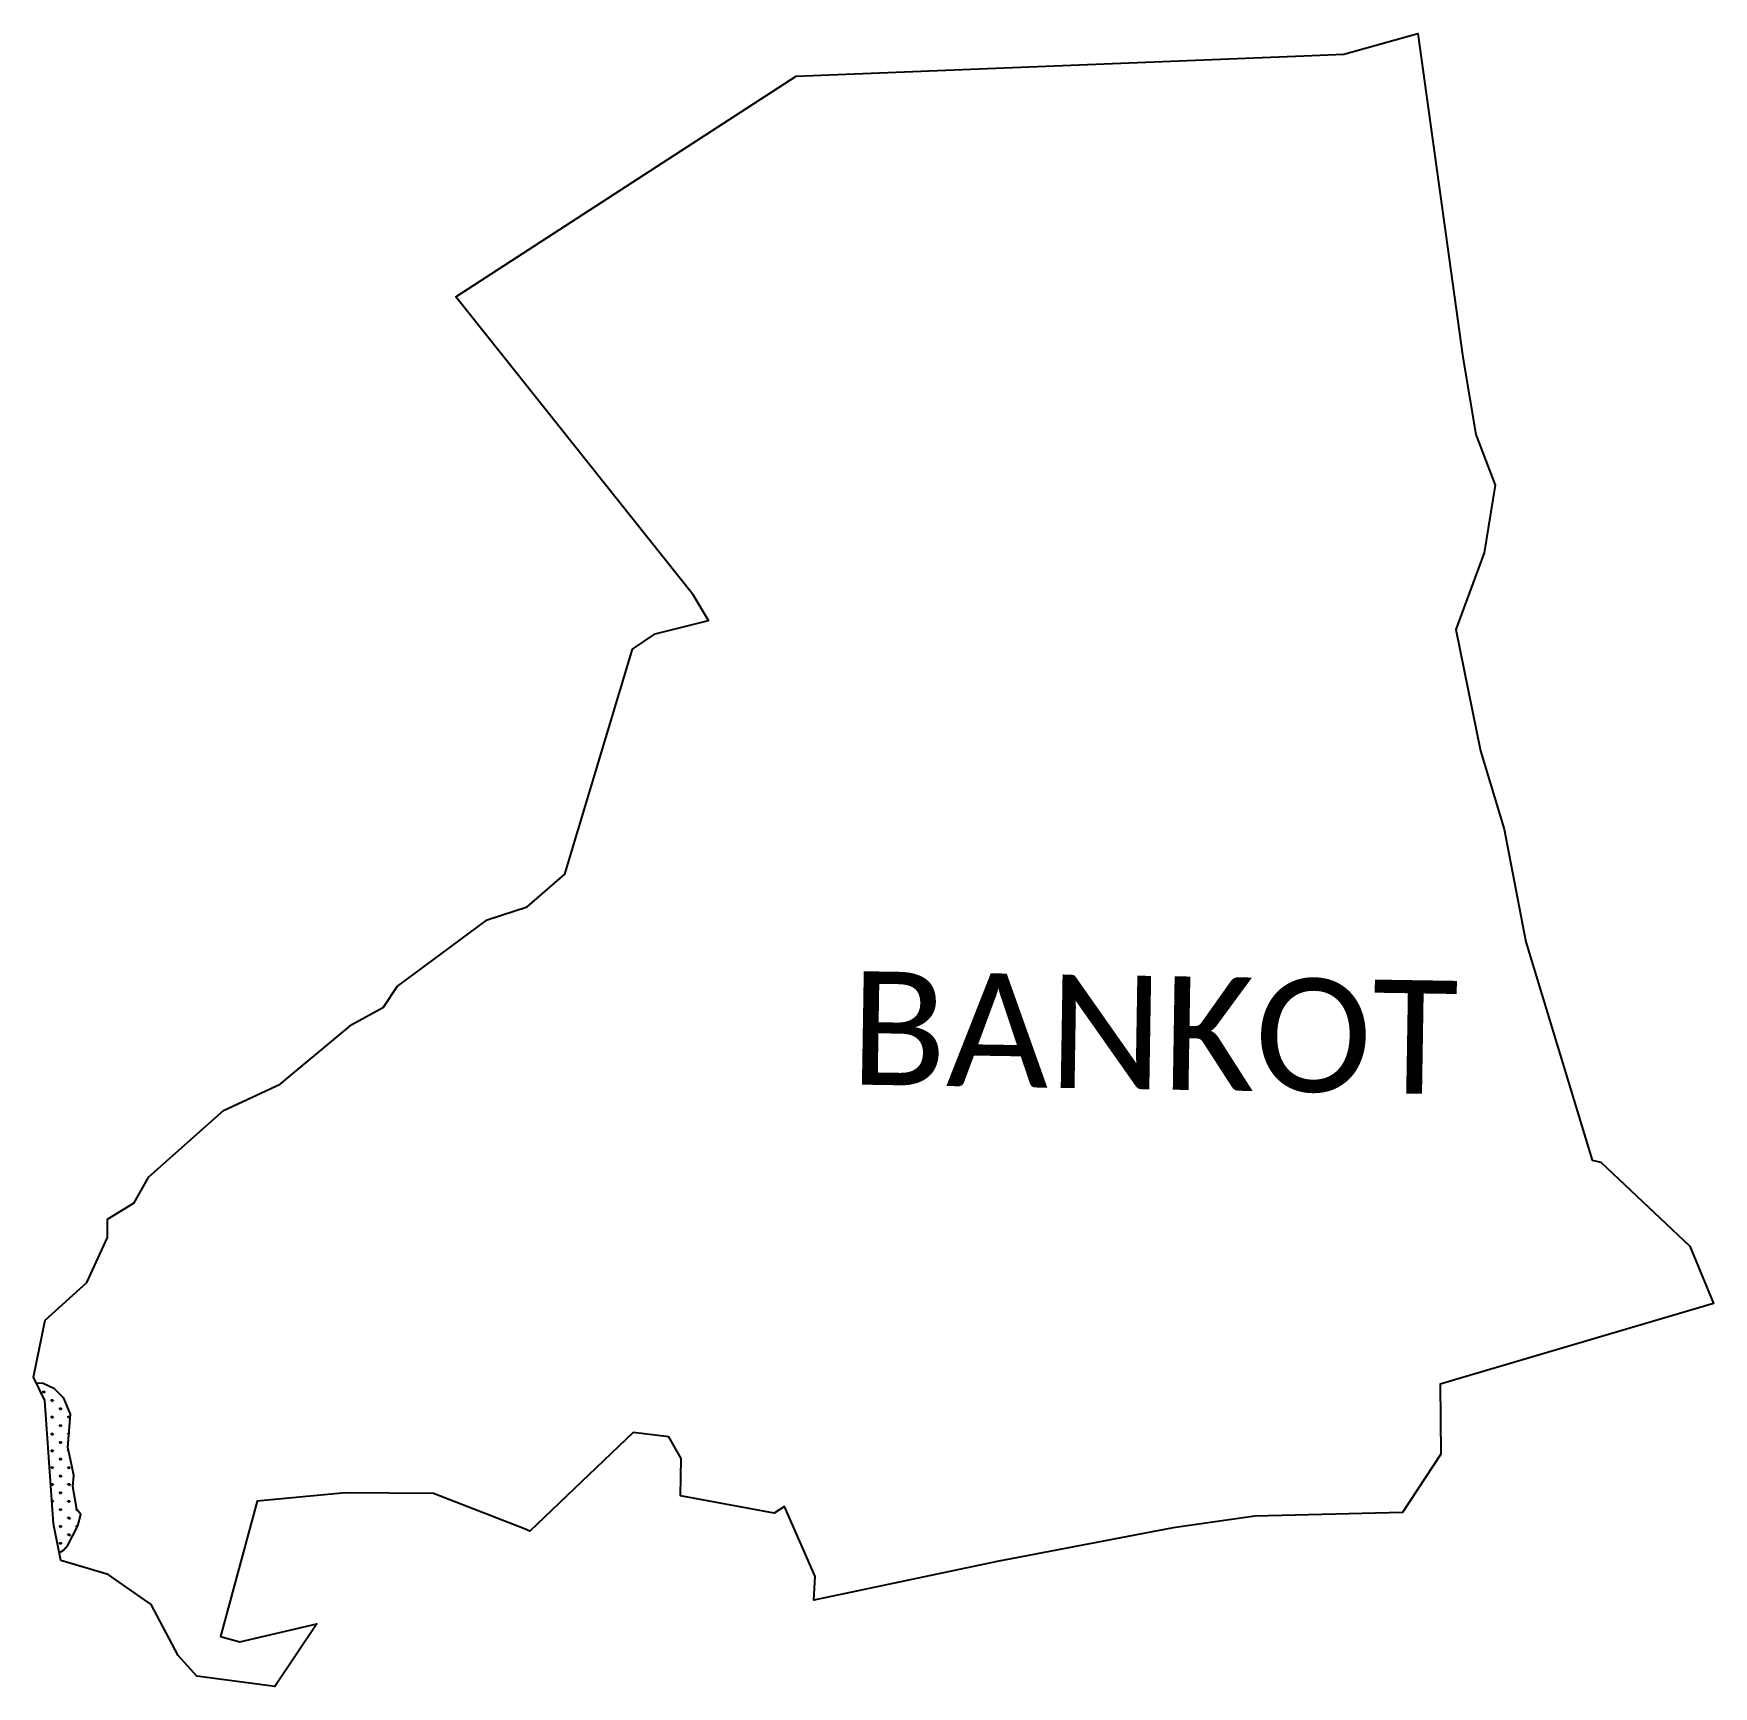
# Model space of a CAD drawing. Header units: metres. Extents: x 291467 to 294010, y 1987263 to 1989765.
import ezdxf

# ---------------------------------------------------------------- set-up
doc = ezdxf.new("R2010")
doc.units = ezdxf.units.M
doc.layers.add('MANGROOVE BUFFER ZONE', color=120, linetype='Continuous')
doc.layers.add('VILLAGE NAME', color=250, linetype='Continuous')
doc.styles.get("Standard").update_dxf_attribs({"font": 'simplex.shx'})

msp = doc.modelspace()

# ---------------------------------------------------------------- hatches: boundary and pattern name
at = {"layer": 'MANGROOVE BUFFER ZONE'}
h = msp.add_hatch(dxfattribs=at)
h.set_pattern_fill('GRASS', color=256, scale=18)
h.set_pattern_definition([(90, (0, 0), (-12.72792206, 12.72792206), [3.375, -22.08084413]), (45, (0, 0), (-12.72792206, 12.72792206), [3.375, -14.625]), (135, (0, 0), (-12.72792206, -12.72792206), [3.375, -14.625])])
h.paths.add_polyline_path([(291532.2, 1987530.6), (291526, 1987565.2), (291527.5, 1987581.7), (291522.5, 1987606.1), (291518.7, 1987624.2), (291522.7, 1987674.7), (291512.2, 1987698.8), (291498.3, 1987713.4), (291481.1, 1987721.2), (291471.1, 1987721.6), (291483.8, 1987695.7), (291496.6, 1987508.8), (291505.6, 1987464.6), (291511.8, 1987469), (291518.6, 1987476.5), (291533.5, 1987505.6), (291538.3, 1987522.8)])

# ---------------------------------------------------------------- linework, layer by layer
at = {"color": 3, "flags": 128}
msp.add_lwpolyline([(293679.2, 1989081.6), (293662.4, 1988979)], dxfattribs=at)
at = {"color": 3}
for points in [[(293657.2, 1988679.3, 0), (293693, 1988560.8, 0), (293725.5, 1988389.8, 0), (293825.9, 1988059.3, 0), (293839.1, 1988056.5, 0), (293974.2, 1987929.1, 0), (294009.7, 1987842.5, 0), (293595.9, 1987720, 0), (293597.2, 1987614, 0), (293539.2, 1987525.9, 0), (293315.4, 1987520.4, 0), (293191.8, 1987502.9, 0), (292925.4, 1987451.6, 0), (292648, 1987392.9, 0), (292649.7, 1987428.9, 0), (292603.6, 1987535.1, 0), (292587.6, 1987524.7, 0), (292445.8, 1987551.2, 0), (292447, 1987607.8, 0), (292428.2, 1987640.7, 0), (292374.4, 1987646.8, 0), (292218.1, 1987497.8, 0), (292210, 1987501.1, 0), (292071.9, 1987554.7, 0), (291938.7, 1987555.5, 0), (291805.3, 1987543, 0), (291749.5, 1987338, 0), (291779, 1987330, 0), (291895.2, 1987357.4, 0), (291832, 1987262.5, 0), (291713.9, 1987278.2, 0), (291685.3, 1987309.5, 0), (291644.8, 1987386.7, 0), (291579.3, 1987432, 0), (291507.9, 1987453.2, 0), (291496.6, 1987508.8, 0), (291483.8, 1987695.7, 0), (291466.6, 1987730.8, 0), (291484.1, 1987816.9, 0), (291547.3, 1987874.4, 0), (291578.3, 1987942.2, 0), (291578.5, 1987970.1, 0), (291619.1, 1987994.6, 0), (291641.2, 1988034.4, 0), (291754, 1988134.4, 0), (291840, 1988174.3, 0), (291948.6, 1988264.8, 0), (291996.5, 1988290.9, 0), (292017.1, 1988322.2, 0), (292153.3, 1988423.5, 0), (292213.6, 1988443.2, 0), (292271.1, 1988492.4, 0), (292373.4, 1988833.2, 0), (292407.6, 1988856.5, 0), (292488.6, 1988876.4, 0), (292465.2, 1988915.3, 0), (292106.1, 1989366.6, 0), (292621.2, 1989700.9, 0), (293389.7, 1989731.8, 0), (293450.2, 1989734.2, 0), (293562.4, 1989765.4, 0), (293630.4, 1989275.2, 0), (293650.2, 1989158.5, 0), (293679.2, 1989081.6, 0)], [(293662.4, 1988979, 0), (293619.7, 1988863.1, 0), (293657.2, 1988679.3, 0)]]:
    msp.add_polyline3d(points, dxfattribs=at)
at = {"layer": 'MANGROOVE BUFFER ZONE', "flags": 128}
msp.add_lwpolyline([(291505.6, 1987464.6), (291511.8, 1987469), (291518.6, 1987476.5), (291533.5, 1987505.6), (291538.3, 1987522.8), (291532.2, 1987530.6), (291526, 1987565.2), (291527.5, 1987581.7), (291522.5, 1987606.1), (291518.7, 1987624.2), (291522.7, 1987674.7), (291512.2, 1987698.8), (291498.3, 1987713.4), (291481.1, 1987721.2), (291471.1, 1987721.6)], dxfattribs=at)

# ---------------------------------------------------------------- texts
at = {"layer": 'VILLAGE NAME', "insert": (292704.6, 1988345.8), "char_height": 171.752, "attachment_point": 1, "rotation": 359.0691}
msp.add_mtext_dynamic_manual_height_columns('{\\fCalibri|b0|i0|c0|p34;BANKOT}', width=1471.541, gutter_width=858.8, heights=[151.6], dxfattribs=at)

doc.saveas('drawing.dxf')
